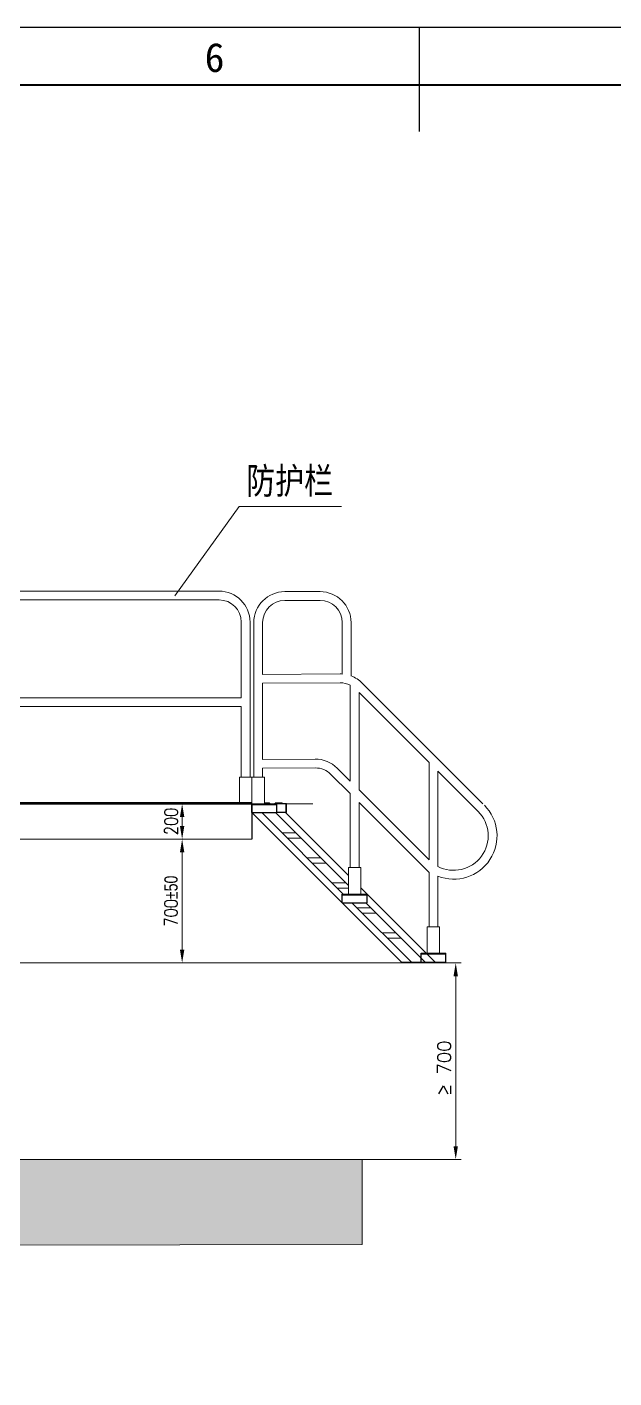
# Model space of a CAD drawing. Header units: millimetres. Extents: x 0 to 87554, y -20854 to 20404.
# Drawn here: x 41560 to 44877, y 11865 to 19505 of the extents above; entities that cross this region are included whole.
import ezdxf
from ezdxf.enums import TextEntityAlignment as Align

# ---------------------------------------------------------------- set-up
doc = ezdxf.new("R2010")
doc.units = ezdxf.units.MM
doc.layers.get('0').update_dxf_attribs({"lineweight": 15})
doc.layers.get('Defpoints').update_dxf_attribs({"lineweight": 15})
for name, color, linetype in [('02___PRT_ALL_AXES', 7, 'Continuous'), ('09_ALL_ROUNDS', 7, 'Continuous'), ('20_ALL_FEATURES', 7, 'Continuous'), ('FORM', 7, 'Continuous'), ('SB', 43, 'Continuous')]:
    doc.layers.add(name, color=color, linetype=linetype)
doc.layers.add('THICK', color=7, linetype='Continuous', lineweight=0)
doc.styles.add('CHINESEFONT', font='simplex.shx', dxfattribs={"bigfont": 'gbcbig.shx'})
doc.styles.add('gbcbig', font='simplex.shx', dxfattribs={"bigfont": 'gbcbig.shx'})
doc.styles.add('KEHUA', font='STFANGSO.TTF')
doc.styles.add('TH_GBDIM', font='romans.shx', dxfattribs={"width": 0.8, "bigfont": 'gbcbig.shx'})
doc.dimstyles.new('TH_GBDIM', dxfattribs={"dimscale": 42, "dimtxt": 3, "dimasz": 3, "dimexe": 1.2, "dimexo": 0, "dimgap": 1, "dimtad": 1, "dimdec": 1, "dimlfac": -1.5, "dimdsep": 46, "dimtxsty": 'TH_GBDIM', "dimcen": 2.5, "dimclrd": 130, "dimclre": 130, "dimclrt": 3, "dimadec": 0, "dimazin": 2, "dimtfac": 0.714286, "dimtdec": 1, "dimtmove": 0, "dimatfit": 3, "dimfxl": 1, "dimtolj": 1, "dimtzin": 0, "dimlwd": -1, "dimlwe": -1, "dimarcsym": 0})

# ---------------------------------------------------------------- blocks, each defined once
blk = doc.blocks.new('*D73')
at = {"color": 130, "ltscale": 2}
for p, q in [((42830.8, 14912), (42406.5, 14912)), ((42436.5, 14837), (42436.5, 14287)), ((43345.9, 14212), (42406.5, 14212))]:
    blk.add_line(p, q, dxfattribs=at)
at = {"color": 130, "lineweight": -3, "ltscale": 2}
for points in [[(42424, 14837), (42449, 14837), (42436.5, 14912)], [(42424, 14287), (42449, 14287), (42436.5, 14212)]]:
    blk.add_solid(points, dxfattribs=at)
at = {"layer": 'Defpoints', "color": 0, "lineweight": -3, "ltscale": 2}
for p in [(42830.8, 14912), (42436.5, 14212), (43345.9, 14212)]:
    blk.add_point(p, dxfattribs=at)
at = {"color": 3, "ltscale": 2, "insert": (42374, 14562), "char_height": 75, "attachment_point": 5, "rotation": 90, "style": 'TH_GBDIM'}
blk.add_mtext('\\A1;700{\\Fgdt|c134;±50}', dxfattribs=at)
blk = doc.blocks.new('*D74')
at = {"color": 130, "ltscale": 2}
for p, q in [((43016.6, 14212), (44013, 14212)), ((43983, 14137), (43983, 13175.5)), ((43016.6, 13100.5), (44013, 13100.5))]:
    blk.add_line(p, q, dxfattribs=at)
at = {"color": 130, "lineweight": -3, "ltscale": 2}
for points in [[(43970.5, 14137), (43995.5, 14137), (43983, 14212)], [(43970.5, 13175.5), (43995.5, 13175.5), (43983, 13100.5)]]:
    blk.add_solid(points, dxfattribs=at)
at = {"layer": 'Defpoints', "color": 0, "lineweight": -3, "ltscale": 2}
for p in [(43016.6, 14212), (43016.6, 13100.5), (43983, 13100.5)]:
    blk.add_point(p, dxfattribs=at)
at = {"color": 3, "ltscale": 2, "insert": (43918.4, 13616.1), "char_height": 75, "attachment_point": 5, "rotation": 90, "style": 'CHINESEFONT'}
blk.add_mtext('\\A1;≥ 700', dxfattribs=at)
blk = doc.blocks.new('*D75')
at = {"color": 130, "ltscale": 2}
for p, q in [((42830.8, 15112), (42406.5, 15112)), ((42436.5, 14987), (42436.5, 15037)), ((42830.8, 14912), (42406.5, 14912))]:
    blk.add_line(p, q, dxfattribs=at)
at = {"color": 130, "lineweight": -3, "ltscale": 2}
for points in [[(42424, 15037), (42449, 15037), (42436.5, 15112)], [(42424, 14987), (42449, 14987), (42436.5, 14912)]]:
    blk.add_solid(points, dxfattribs=at)
at = {"layer": 'Defpoints', "color": 0, "lineweight": -3, "ltscale": 2}
for p in [(42436.5, 15112), (42830.8, 15112), (42830.8, 14912)]:
    blk.add_point(p, dxfattribs=at)
at = {"color": 3, "ltscale": 2, "insert": (42374, 15012), "char_height": 75, "attachment_point": 5, "rotation": 90, "style": 'TH_GBDIM'}
blk.add_mtext('\\A1;200', dxfattribs=at)
blk = doc.blocks.new('gfdgdsg')
at = {"color": 7, "linetype": 'Continuous'}
for p, q in [((565682.9, -304354.5), (565882.9, -304354.5)), ((565682.9, -304404.5), (565882.9, -304404.5)), ((565507.9, -304832.7), (565507.9, -304529.5)), ((565557.9, -304821.7), (565557.9, -304529.5)), ((566007.9, -304529.5), (566007.9, -304823)), ((566057.9, -304529.5), (566057.9, -305404.5)), ((566057.9, -304529.5), (566057.9, -305404.5)), ((565570.3, -304820.1), (566007.9, -304823)), ((564762.3, -305554.5), (565445.4, -304871.4)), ((565067.3, -305320.1), (565462.8, -304924.7)), ((565462.8, -304924.7), (565462.8, -305476.2)), ((565512.8, -304884.2), (565512.8, -305426.2)), ((565570, -304870.1), (566007.9, -304873)), ((566007.9, -304873), (566007.9, -305303.6)), ((566007.9, -305303.6), (565711.1, -305301.6)), ((564789.7, -305597.8), (565017.3, -305370.1)), ((565017.3, -305370.1), (565017.3, -305908.8)), ((565067.3, -305320.1), (565067.3, -305871.7)), ((565586.2, -305352.8), (565512.8, -305426.2)), ((565621.5, -305388.2), (565512.8, -305496.9)), ((566007.9, -305353.6), (565710.7, -305351.6)), ((566007.9, -305353.6), (566007.9, -305404.5)), ((565997.9, -305404.5), (565997.9, -305554.5)), ((566067.9, -305404.5), (565997.9, -305404.5)), ((566067.9, -305404.5), (566067.9, -305554.5)), ((566067.9, -305404.5), (566067.9, -305554.5)), ((565462.8, -305476.2), (565067.3, -305871.7)), ((565462.8, -305546.9), (565067.3, -305942.4)), ((565462.8, -305546.9), (565462.8, -305914.7)), ((565512.8, -305496.9), (565512.8, -305914.7)), ((565872.9, -305558.5), (565872.9, -305604.5)), ((565872.9, -305604.5), (565875.9, -305604.5)), ((565876.9, -305554.5), (565876.9, -305557.5)), ((565876.9, -305558.5), (565876.9, -305600.5)), ((565868.4, -305749.1), (565790, -305749.1)), ((565898.4, -305719.1), (565820, -305719.1)), ((565452.8, -305914.7), (565452.8, -306064.7)), ((565522.8, -305914.7), (565452.8, -305914.7)), ((565522.8, -305914.7), (565522.8, -306064.7)), ((565727, -305890.5), (565648.6, -305890.5)), ((565757, -305860.5), (565678.6, -305860.5)), ((565017.3, -305963.6), (565017.3, -306249.5)), ((565067.3, -305942.4), (565067.3, -306249.5)), ((565615.6, -306001.9), (565537.2, -306001.9)), ((565585.6, -306031.9), (565522.8, -306031.9)), ((565474.2, -306143.3), (565395.7, -306143.3)), ((565444.2, -306173.3), (565365.7, -306173.3)), ((565007.3, -306249.5), (565007.3, -306399.5)), ((565077.3, -306249.5), (565007.3, -306249.5)), ((565077.3, -306249.5), (565077.3, -306399.5)), ((565332.8, -306284.8), (565254.3, -306284.8)), ((565302.8, -306314.8), (565224.3, -306314.8)), ((564972.3, -306449.5), (564972.3, -306454.5)), ((565224.6, -306449.5), (564972.3, -306449.5)), ((564972.3, -306454.5), (565219.6, -306454.5))]:
    blk.add_line(p, q, dxfattribs=at)
at = {"color": 3, "linetype": 'Continuous'}
for p, q in [((565219.6, -306454.5), (566069.6, -305604.5)), ((565522.8, -305959.7), (565878, -305604.5)), ((565522.8, -306016.3), (565934.6, -305604.5)), ((565552.8, -306064.7), (566013, -305604.5)), ((565875.9, -305558.5), (565875.9, -305604.5)), ((565927.9, -305604.5), (565880.9, -305604.5)), ((565028, -306454.5), (565452.8, -306029.7)), ((565084.6, -306454.5), (565424.4, -306114.7)), ((565163, -306454.5), (565502.8, -306114.7))]:
    blk.add_line(p, q, dxfattribs=at)
at = {"color": 7, "linetype": 'Continuous'}
for centre, radius, start, end in [((565682.9, -304529.5), 175, 90, 180), ((565882.9, -304529.5), 175, 0, 90), ((565682.9, -304529.5), 125, 90, 180), ((565882.9, -304529.5), 125, 0, 90), ((565569.2, -304995.1), 175, 110.65844, 135), ((565569.2, -304995.1), 175, 89.61876, 93.71142), ((565569.2, -304995.1), 125, 89.61876, 116.93071), ((565709.9, -305476.6), 175, 89.61876, 135), ((565709.9, -305476.6), 125, 89.61876, 135), ((564927.6, -305735.7), 245, 135, 291.5182), ((564927.6, -305735.7), 195, 135, 297.57562), ((565876.9, -305558.5), 4, 90, 180)]:
    blk.add_arc(centre, radius, start, end, dxfattribs=at)
at = {"color": 3, "linetype": 'Continuous'}
blk.add_arc((565876.9, -305558.5), 1, 90, 180, dxfattribs=at)
at = {"layer": '02___PRT_ALL_AXES', "color": 7, "linetype": 'Continuous'}
for p, q in [((565895.4, -305554.5), (565895.4, -305553.5)), ((565910.4, -305554.5), (565910.4, -305553.5)), ((565927.9, -305604.5), (565927.9, -305554.5)), ((566067.9, -305554.5), (565927.9, -305554.5)), ((566067.9, -305558.5), (565927.9, -305558.5)), ((566067.9, -305604.5), (565927.9, -305604.5)), ((565936.9, -305554.5), (565936.9, -305553.5)), ((565938.4, -305554.5), (565938.4, -305553.5)), ((565966.2, -305554.5), (565966.2, -305553.5)), ((565981.2, -305554.5), (565981.2, -305553.5)), ((566067.9, -305604.5), (566067.9, -305554.5)), ((566067.9, -305604.5), (566067.9, -305554.5)), ((565417.8, -306114.7), (565417.8, -306064.7)), ((565557.8, -306064.7), (565417.8, -306064.7)), ((565557.8, -306068.7), (565417.8, -306068.7)), ((565557.8, -306114.7), (565557.8, -306064.7)), ((565557.8, -306114.7), (565417.8, -306114.7)), ((564972.3, -306449.5), (564972.3, -306399.5)), ((565112.3, -306399.5), (564972.3, -306399.5)), ((565112.3, -306403.5), (564972.3, -306403.5)), ((565112.3, -306449.5), (564972.3, -306449.5)), ((565112.3, -306449.5), (565112.3, -306399.5))]:
    blk.add_line(p, q, dxfattribs=at)
at = {"layer": '09_ALL_ROUNDS', "color": 7, "linetype": 'Continuous'}
for p, q in [((565897.5, -305551.5), (565908.4, -305551.5)), ((565908.4, -305551.5), (565934.9, -305551.5)), ((565934.9, -305551.5), (565936.4, -305551.5)), ((565968.2, -305551.5), (565979.2, -305551.5)), ((565979.2, -305551.5), (565997.9, -305551.5))]:
    blk.add_line(p, q, dxfattribs=at)
for centre, start, end in [((565897.4, -305553.5), 90, 180), ((565908.4, -305553.5), 0, 90), ((565934.9, -305553.5), 0, 90), ((565936.4, -305553.5), 0, 90), ((565968.2, -305553.5), 90, 180), ((565979.2, -305553.5), 0, 90)]:
    blk.add_arc(centre, 2, start, end, dxfattribs=at)
at = {"layer": '20_ALL_FEATURES', "color": 7, "linetype": 'Continuous'}
for p, q in [((565872.9, -305604.5), (565872.9, -305554.5)), ((565872.9, -305554.5), (565927.9, -305554.5)), ((565872.9, -305604.5), (565927.9, -305604.5))]:
    blk.add_line(p, q, dxfattribs=at)
blk = doc.blocks.new('y65iu76u67u6')
at = {"color": 7, "linetype": 'Continuous'}
for p, q in [((945969.3, -88535.7), (937281.3, -88535.7)), ((938790.3, -88585.7), (937281.3, -88585.7)), ((938790.3, -89138.7), (938790.3, -88585.7)), ((938840.3, -89138.7), (938840.3, -88585.7)), ((940195.3, -88585.7), (938840.3, -88585.7)), ((940195.3, -89138.7), (940195.3, -88585.7)), ((940245.3, -89138.7), (940245.3, -88585.7)), ((941600.3, -88585.7), (940245.3, -88585.7)), ((941600.3, -89138.7), (941600.3, -88585.7)), ((943005.3, -88585.7), (941650.3, -88585.7)), ((941650.3, -89138.7), (941650.3, -88585.7)), ((943005.3, -89138.7), (943005.3, -88585.7)), ((944410.3, -88585.7), (943055.3, -88585.7)), ((943055.3, -89138.7), (943055.3, -88585.7)), ((944410.3, -89138.7), (944410.3, -88585.7)), ((945969.3, -88585.7), (944460.3, -88585.7)), ((944460.3, -89138.7), (944460.3, -88585.7)), ((937106.3, -88710.7), (937106.3, -89588.7)), ((937156.3, -88710.7), (937156.3, -89138.7)), ((946094.3, -89138.7), (946094.3, -88710.7)), ((946144.3, -89588.7), (946144.3, -88710.7)), ((938790.3, -89138.7), (937156.3, -89138.7)), ((940195.3, -89138.7), (938840.3, -89138.7)), ((941600.3, -89138.7), (940245.3, -89138.7)), ((943005.3, -89138.7), (941650.3, -89138.7)), ((944410.3, -89138.7), (943055.3, -89138.7)), ((946094.3, -89138.7), (944460.3, -89138.7)), ((937156.3, -89188.7), (937156.3, -89588.7)), ((938790.3, -89188.7), (937156.3, -89188.7)), ((938790.3, -89588.7), (938790.3, -89188.7)), ((938840.3, -89588.7), (938840.3, -89188.7)), ((940195.3, -89188.7), (938840.3, -89188.7)), ((940195.3, -89588.7), (940195.3, -89188.7)), ((940245.3, -89588.7), (940245.3, -89188.7)), ((941600.3, -89188.7), (940245.3, -89188.7)), ((941600.3, -89588.7), (941600.3, -89188.7)), ((943005.3, -89188.7), (941650.3, -89188.7)), ((941650.3, -89588.7), (941650.3, -89188.7)), ((943005.3, -89588.7), (943005.3, -89188.7)), ((944410.3, -89188.7), (943055.3, -89188.7)), ((943055.3, -89588.7), (943055.3, -89188.7)), ((944410.3, -89588.7), (944410.3, -89188.7)), ((946094.3, -89188.7), (944460.3, -89188.7)), ((944460.3, -89588.7), (944460.3, -89188.7)), ((946094.3, -89588.7), (946094.3, -89188.7)), ((937096.3, -89738.7), (937096.3, -89588.7)), ((937096.3, -89588.7), (937166.3, -89588.7)), ((937166.3, -89738.7), (937166.3, -89588.7)), ((938780.3, -89738.7), (938780.3, -89588.7)), ((938780.3, -89588.7), (938850.3, -89588.7)), ((938850.3, -89738.7), (938850.3, -89588.7)), ((940185.3, -89738.7), (940185.3, -89588.7)), ((940185.3, -89588.7), (940255.3, -89588.7)), ((940255.3, -89738.7), (940255.3, -89588.7)), ((941590.3, -89738.7), (941590.3, -89588.7)), ((941590.3, -89588.7), (941660.3, -89588.7)), ((941660.3, -89738.7), (941660.3, -89588.7)), ((942995.3, -89738.7), (942995.3, -89588.7)), ((942995.3, -89588.7), (943065.3, -89588.7)), ((943065.3, -89738.7), (943065.3, -89588.7)), ((944400.3, -89738.7), (944400.3, -89588.7)), ((944400.3, -89588.7), (944470.3, -89588.7)), ((944470.3, -89738.7), (944470.3, -89588.7)), ((946154.3, -89588.7), (946084.3, -89588.7)), ((946084.3, -89588.7), (946084.3, -89738.7)), ((946154.3, -89588.7), (946154.3, -89738.7))]:
    blk.add_line(p, q, dxfattribs=at)
for centre, radius, start, end in [((937281.3, -88710.7), 175, 90, 180), ((945969.3, -88710.7), 175, 0, 90), ((937281.3, -88710.7), 125, 90, 180), ((945969.3, -88710.7), 125, 0, 90)]:
    blk.add_arc(centre, radius, start, end, dxfattribs=at)
at = {"layer": '02___PRT_ALL_AXES', "color": 7, "linetype": 'Continuous'}
blk.add_line((946154.3, -89738.7), (937096.3, -89738.7), dxfattribs=at)
blk = doc.blocks.new('KH01-M017S')
at = {"layer": 'FORM', "color": 4}
blk.add_line((210, 297), (210, 288), dxfattribs=at)
at = {"layer": 'FORM', "color": 6}
blk.add_lwpolyline([(0, 297), (420, 297), (420, 0), (0, 0)], close=True, dxfattribs=at)
at = {"layer": 'FORM', "color": 8, "lineweight": 40}
blk.add_lwpolyline([(5, 5), (415, 5), (415, 292), (5, 292)], close=True, dxfattribs=at)
at = {"layer": 'FORM', "color": 4, "style": 'KEHUA'}
blk.add_text('6', height=2.5, dxfattribs=at).set_placement((191.53, 293.13))
at = {"layer": 'FORM', "color": 8, "style": 'KEHUA'}
blk.add_attdef('公司名称', text='', height=2.5, dxfattribs=at).set_placement((284.94, 43.94), align=Align.MIDDLE_LEFT)
at = {"layer": 'FORM', "color": 4, "style": 'KEHUA'}
for tag, p in [('设计者', (369.07, 43.93)), ('审核者', (369.07, 37.93)), ('工程名称', (299.91, 37.59)), ('标准化', (369.07, 31.93)), ('批准者', (369.07, 25.93))]:
    blk.add_attdef(tag, text='', height=2.5, dxfattribs=at).set_placement(p, align=Align.MIDDLE_LEFT)
for tag, p in [('图纸名称', (299.91, 30.82)), ('产品型号', (299.91, 24.82)), ('版本', (299.91, 18.64)), ('页码', (299.91, 12.64))]:
    blk.add_attdef(tag, p, '', height=2.5, dxfattribs=at)

msp = doc.modelspace()

# ---------------------------------------------------------------- hatches: boundary and pattern name
h = msp.add_hatch()
h.set_pattern_fill('CONCRE', color=256, scale=10)
h.set_pattern_definition([(0, (-57338.58, 42594.77), (254, 254), [31.75, -222.25]), (90, (-57338.58, 42594.77), (-254, 254), [31.75, -222.25]), (135, (-57306.83, 42594.77), (-254, 0), [44.9013, -314.309]), (0, (-57306.83, 42737.65), (254, 254), [31.75, -222.25]), (45, (-57290.95, 42721.77), (0, 254), [22.4506, -336.7596]), (135, (-57290.95, 42721.77), (-254, 0), [22.4506, -336.7596]), (0, (-57211.58, 42801.15), (254, 254), [44.9013, -209.0987]), (45, (-57211.58, 42801.15), (0, 254), [31.75, -327.46025]), (135, (-57166.67, 42801.15), (-254, 0), [31.75, -327.46025]), (90, (-57163.95, 42658.27), (-254, 254), [31.75, -222.25]), (45, (-57163.95, 42658.27), (0, 254), [22.4506, -336.7596]), (135, (-57148.08, 42674.15), (-254, 0), [22.4506, -336.7596]), (0, (-57306.83, 42658.27), (254, 254), [15.875, -212.725]), (0, (-57116.33, 42721.77), (254, 254), [15.875, -212.725]), (90, (-57195.7, 42753.52), (-254, 254), [15.875, -212.725]), (135, (-57163.95, 42610.65), (-254, 0), [22.4506, -336.7596]), (135, (-57275.08, 42785.27), (-254, 0), [22.4506, -336.7596]), (45, (-57219.51, 42678.12), (0, 254), [22.4506, -336.7596]), (90, (-57251.26, 42626.52), (-254, 254), [3.96875, -250.03125]), (90, (-57239.36, 42733.68), (-254, 254), [3.96875, -250.03125]), (90, (-57120.3, 42777.34), (-254, 254), [3.96875, -250.03125]), (90, (-57116.33, 42642.4), (-254, 254), [3.96875, -250.03125])])
h.paths.add_polyline_path([(33148.943, 13100.497), (43454.595, 13100.508), (43454.649, 12619.739), (33148.943, 12600.472)])

# ---------------------------------------------------------------- linework, layer by layer
at = {"color": 0}
for p, q in [((41003.254, 15112.011, 19235.731), (43175.009, 15112.011, 19235.731)), ((43454.649, 13100.485, 19235.731), (43454.649, 12619.739, 19235.731))]:
    msp.add_line(p, q, dxfattribs=at)
at = {"color": 0, "lineweight": 25}
for p, q in [((42830.801, 15111.701, 19235.731), (42830.789, 14911.676, 19235.731)), ((42830.789, 15112.011, 19235.731), (42830.789, 14911.987, 19235.731))]:
    msp.add_line(p, q, dxfattribs=at)
msp.add_line((32130.051, 14211.987, 19235.731), (43899.808, 14211.987, 19235.731))
at = {"elevation": 19235.731}
for points in [[(33772.789, 15112.011), (42831.372, 15111.701), (42830.789, 14911.987), (33772.789, 14911.987)], [(33148.943, 13100.497), (43454.595, 13100.508), (43454.649, 12619.739), (33148.943, 12600.472)]]:
    msp.add_lwpolyline(points, close=True, dxfattribs=at)
at = {"color": 6, "lineweight": 25, "elevation": 19235.731}
msp.add_lwpolyline([(33792.789, 15112.011), (42831.372, 15112.011), (42831.372, 15118.048), (33792.789, 15118.048)], close=True, dxfattribs=at)

# ---------------------------------------------------------------- block references
at = {"layer": 'THICK', "lineweight": -3}
msp.add_blockref('y65iu76u67u6', (-903324.071, 104850.702, 19235.731), dxfattribs=at)
at = {"layer": 'THICK', "xscale": -1}
msp.add_blockref('gfdgdsg', (608899.322, 320666.479, 19235.731), dxfattribs=at)

# ---------------------------------------------------------------- texts
at = {"layer": 'SB', "color": 1, "ltscale": 20, "insert": (42798.346, 17014.203, 19235.731), "char_height": 150, "attachment_point": 1, "style": 'gbcbig', "bg_fill": 2}
msp.add_mtext('{\\fSimSun|b0|i0|c134|p2;\\W0.8;防护栏}', dxfattribs=at)

# ---------------------------------------------------------------- dimensions: what is measured, and where the dimension line sits
at = {"ltscale": 2}
dim = msp.add_linear_dim(base=(42436.536, 15112.011, 19235.731), p1=(42830.789, 14911.987, 19235.731), p2=(42830.789, 15112.011, 19235.731), angle=90, dimstyle='TH_GBDIM', override={"dimscale": 25}, dxfattribs=at)
dim.commit()
dim.dimension.update_dxf_attribs({"geometry": '*D75', "text_midpoint": (42436.536, 15011.999, 19235.731), "dimtype": 160})
dim = msp.add_linear_dim(base=(42436.536, 14211.987, 19235.731), p1=(42830.789, 14911.987, 19235.731), p2=(43345.921, 14211.987, 19235.731), angle=90, text='<>{\\Fgdt|c134;±50}', dimstyle='TH_GBDIM', override={"dimscale": 25, "dimtxsty": 'TH_GBDIM'}, dxfattribs=at)
dim.commit()
dim.dimension.update_dxf_attribs({"geometry": '*D73', "text_midpoint": (42374.036, 14561.987, 19235.731)})
dim = msp.add_linear_dim(base=(43982.973, 13100.508, 19235.731), p1=(43016.6, 14211.987, 19235.731), p2=(43016.6, 13100.508, 19235.731), angle=90, text='≥ 700', dimstyle='TH_GBDIM', override={"dimscale": 25, "dimtxsty": 'CHINESEFONT'}, dxfattribs=at)
dim.commit()
dim.dimension.update_dxf_attribs({"geometry": '*D74', "text_midpoint": (43982.973, 13616.145, 19235.731), "dimtype": 160})

# ---------------------------------------------------------------- next in the draw order: linework, layer by layer
at = {"color": 1}
for q in [(42396.164, 16288.632, 19235.731), (43337.745, 16792.451, 19235.731)]:
    msp.add_line((42758.466, 16792.451, 19235.731), q, dxfattribs=at)

# ---------------------------------------------------------------- next in the draw order: block references
at = {"xscale": 65.67391285754275, "yscale": 65.67391285754275, "zscale": 65.67391285754275}
msp.add_blockref('KH01-M017S', (29985.462, 0), dxfattribs=at)

doc.saveas('drawing.dxf')
